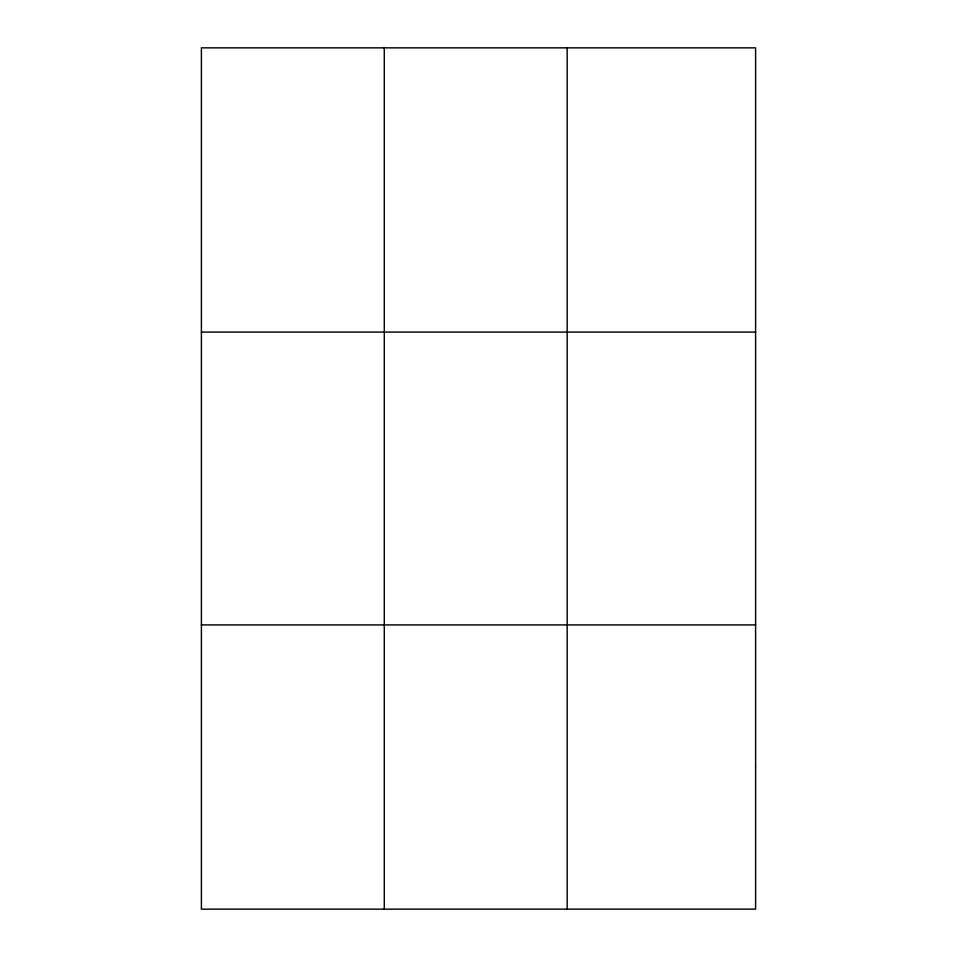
<?xml version="1.0" encoding="UTF-8"?>
<svg xmlns="http://www.w3.org/2000/svg" width="957" height="957" viewBox="0 0 957 957"><rect width="100%" height="100%" fill="white"/><g stroke="black" fill="none" stroke-linecap="round" stroke-linejoin="round"><path stroke-width="1.44" d="M384.283 47.85L384.283 909.15M567.166 47.85L567.166 909.15M201.401 332.079L755.599 332.079M201.401 624.921L755.599 624.921M755.599 767.036L755.599 909.15L201.401 909.15L201.401 47.85L755.599 47.85L755.599 767.036"/></g></svg>
